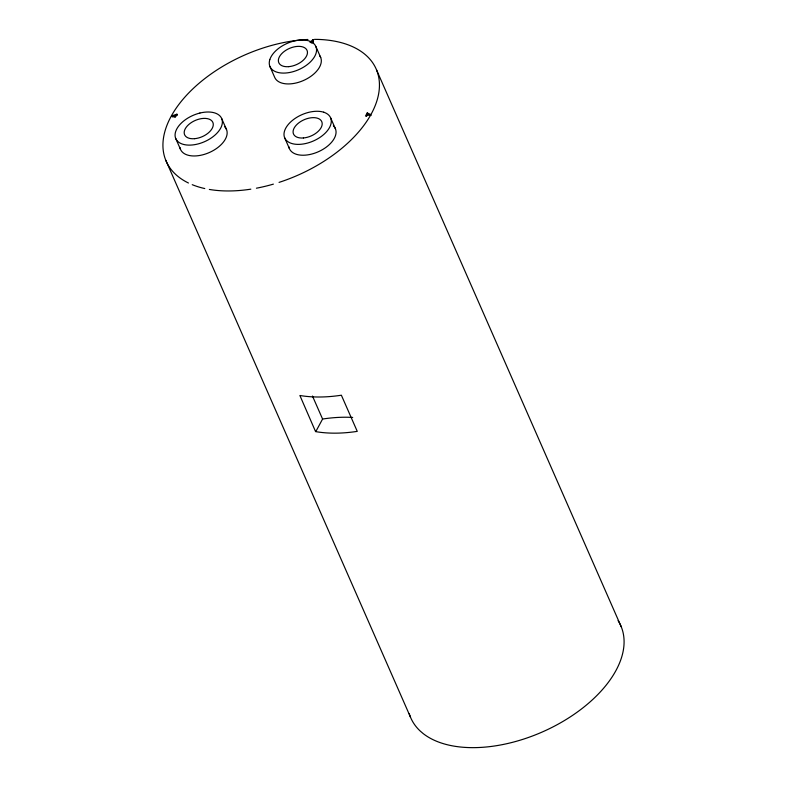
<?xml version="1.0" encoding="UTF-8"?>
<svg xmlns="http://www.w3.org/2000/svg" width="787" height="787" viewBox="0 0 787 787"><rect width="100%" height="100%" fill="white"/><g stroke="black" fill="none" stroke-linecap="round" stroke-linejoin="round"><path stroke-width="1.18" d="M176.918 114.204L175.147 117.391L171.841 115.827L176.918 114.204L177.39 115.286M370.539 114.489L367.234 112.925L365.463 116.102L370.539 114.489L371.021 115.571M366.535 116.132L367.706 114.007L367.234 112.925M315.577 431.601L299.886 395.487A114.666 65.705 -23.7 0 0 341.371 395.212L357.259 431.365A114.666 65.705 -23.7 0 1 315.774 431.64L322.581 419.038L312.469 396.038M309.94 42.232L313.029 39.665L313.511 40.757L311.19 42.675M176.377 115.61L172.314 116.909L171.841 115.827M311.268 42.852L313.364 42.842L313.029 39.665M314.426 39.37L318.371 39.419A114.666 65.705 -23.7 0 1 377.514 98.739A114.666 65.705 -23.7 0 1 279.051 182.387M367.706 114.007L369.92 115.05M376.609 70.053L621.218 626.747M315.941 46.679L320.702 57.52M330.668 117.981L335.439 128.822M269.882 66.383L274.643 77.234A25.056 14.353 -23.7 0 0 292.744 83.619A25.056 14.353 -23.7 0 0 316.502 71.351L318.155 69.305A25.056 14.353 -23.7 0 0 319.847 55.936M284.609 137.686L289.37 148.527M221.757 118.709L226.528 129.56M175.698 138.423L180.459 149.264M165.782 160.253L410.391 716.947M618.07 620.618A114.666 65.705 -23.7 0 1 561.839 722.072A114.666 65.705 -23.7 0 1 423.17 733.573L420.366 731.182A114.666 65.705 -23.7 0 1 409.25 713.701M273.384 184.128A114.666 65.705 -23.7 0 1 256.424 188.201M250.837 189.165A114.666 65.705 -23.7 0 1 209.342 189.441M204.777 188.555A114.666 65.705 -23.7 0 1 192.225 184.679M188.457 183.007A114.666 65.705 -23.7 0 1 182.338 100.057A114.666 65.705 -23.7 0 1 307.933 39.488M322.581 419.038A115.63 66.265 -23.7 0 1 352.694 417.444M224.462 126.559A25.056 14.353 -23.7 0 1 210.316 152.078A25.056 14.353 -23.7 0 1 179.967 147.523M333.373 125.822A25.056 14.353 -23.7 0 1 319.227 151.34A25.056 14.353 -23.7 0 1 288.878 146.785M269.803 59.556L269.508 60.796A25.056 14.353 -23.7 0 0 283.723 73.093A25.056 14.353 -23.7 0 0 311.741 60.51L313.383 58.464A25.056 14.353 -23.7 0 0 302.09 39.97A25.056 14.353 -23.7 0 0 270.128 58.759L269.803 59.556M199.898 113.023L197.753 113.643A25.056 14.353 -23.7 0 0 178.236 141.847A25.056 14.353 -23.7 0 0 218.688 131.183A25.056 14.353 -23.7 0 0 200.724 112.856L199.898 113.023M323.752 112.187L323.103 112.029A25.056 14.353 -23.7 0 0 284.619 130.74A25.056 14.353 -23.7 0 0 313.511 140.932A25.056 14.353 -23.7 0 0 325.228 112.787L323.752 112.187M288.691 66.659A15.415 8.834 -23.7 0 0 307.078 50.466A15.415 8.834 -23.7 0 0 282.956 52.473A15.415 8.834 -23.7 0 0 288.691 66.659M303.428 137.961A15.415 8.834 -23.7 0 0 321.814 121.769A15.415 8.834 -23.7 0 0 297.683 123.766A15.415 8.834 -23.7 0 0 303.428 137.961M194.517 138.689A15.415 8.834 -23.7 0 0 212.903 122.506A15.415 8.834 -23.7 0 0 188.772 124.503A15.415 8.834 -23.7 0 0 194.517 138.689"/></g></svg>
